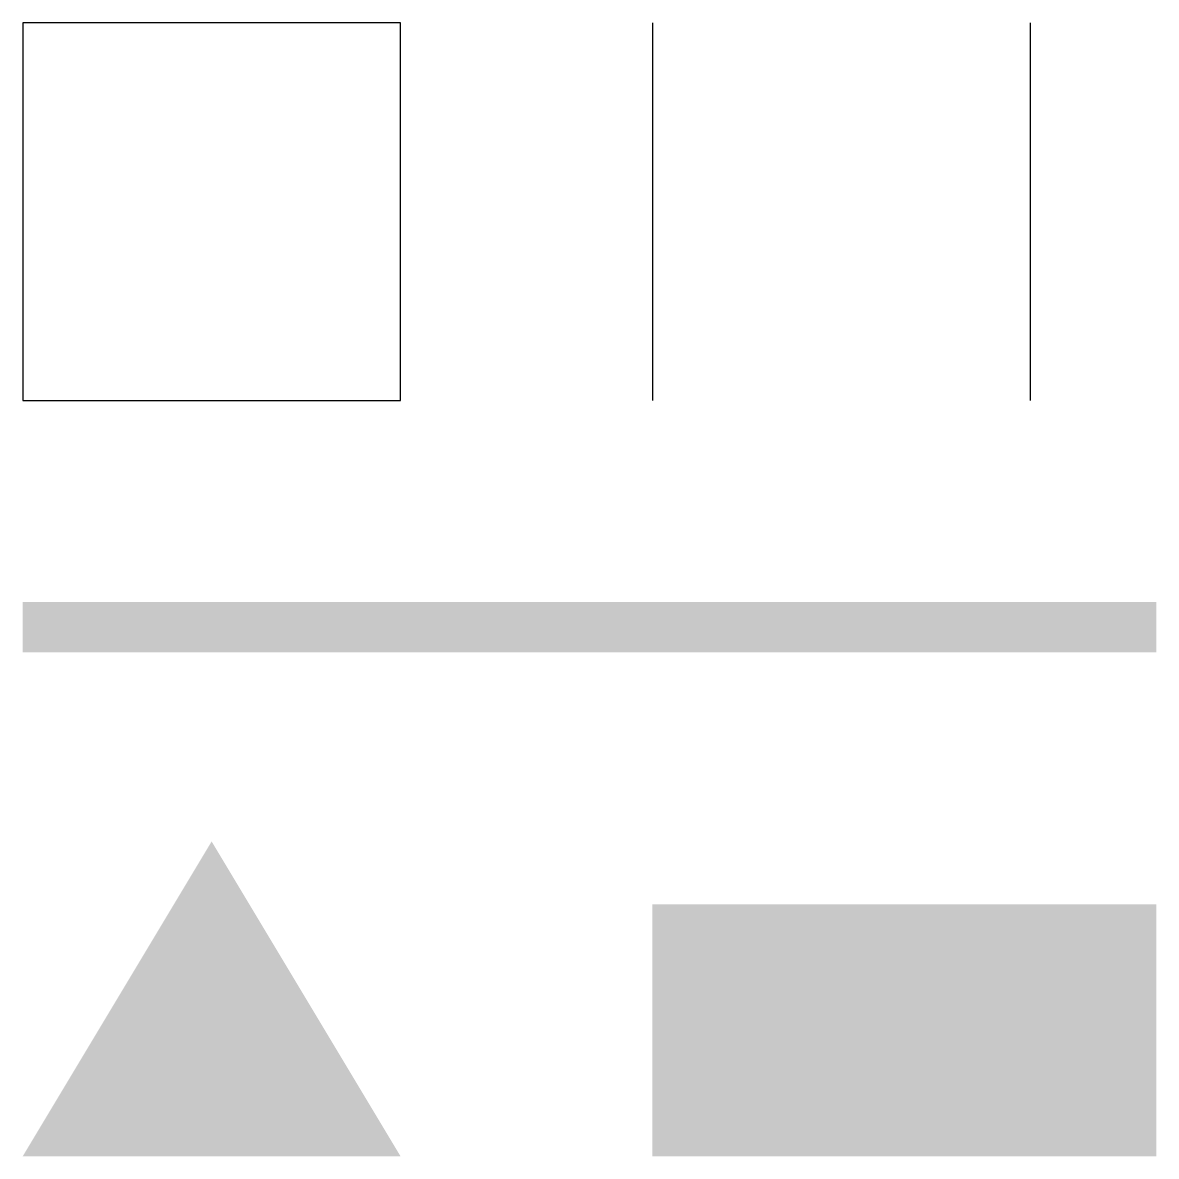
# Model space of a CAD drawing. Extents: x 0 to 90, y 0 to 90.
import ezdxf

# ---------------------------------------------------------------- set-up
doc = ezdxf.new("R2010")
doc.units = 0
doc.header["$MEASUREMENT"] = 0
doc.layers.add('RELLENOS', color=30, linetype='CONTINUOUS')

msp = doc.modelspace()

# ---------------------------------------------------------------- linework, layer by layer
at = {"layer": 'RELLENOS'}
for points in [[(0, 0), (30, 0), (15, 25)], [(50, 0), (90, 0), (50, 20), (90, 20)]]:
    msp.add_solid(points, dxfattribs=at)
msp.add_trace([(0, 40), (90, 40), (0, 44), (90, 44)], dxfattribs=at)
msp.add_3dface([(0, 60), (30, 60), (30, 90, 15), (0, 90, 15)], dxfattribs=at)
at = {"layer": 'RELLENOS', "invisible_edges": 5}
msp.add_3dface([(50, 60), (80, 60, 5), (80, 90, 20), (50, 90, 10)], dxfattribs=at)

doc.saveas('drawing.dxf')
